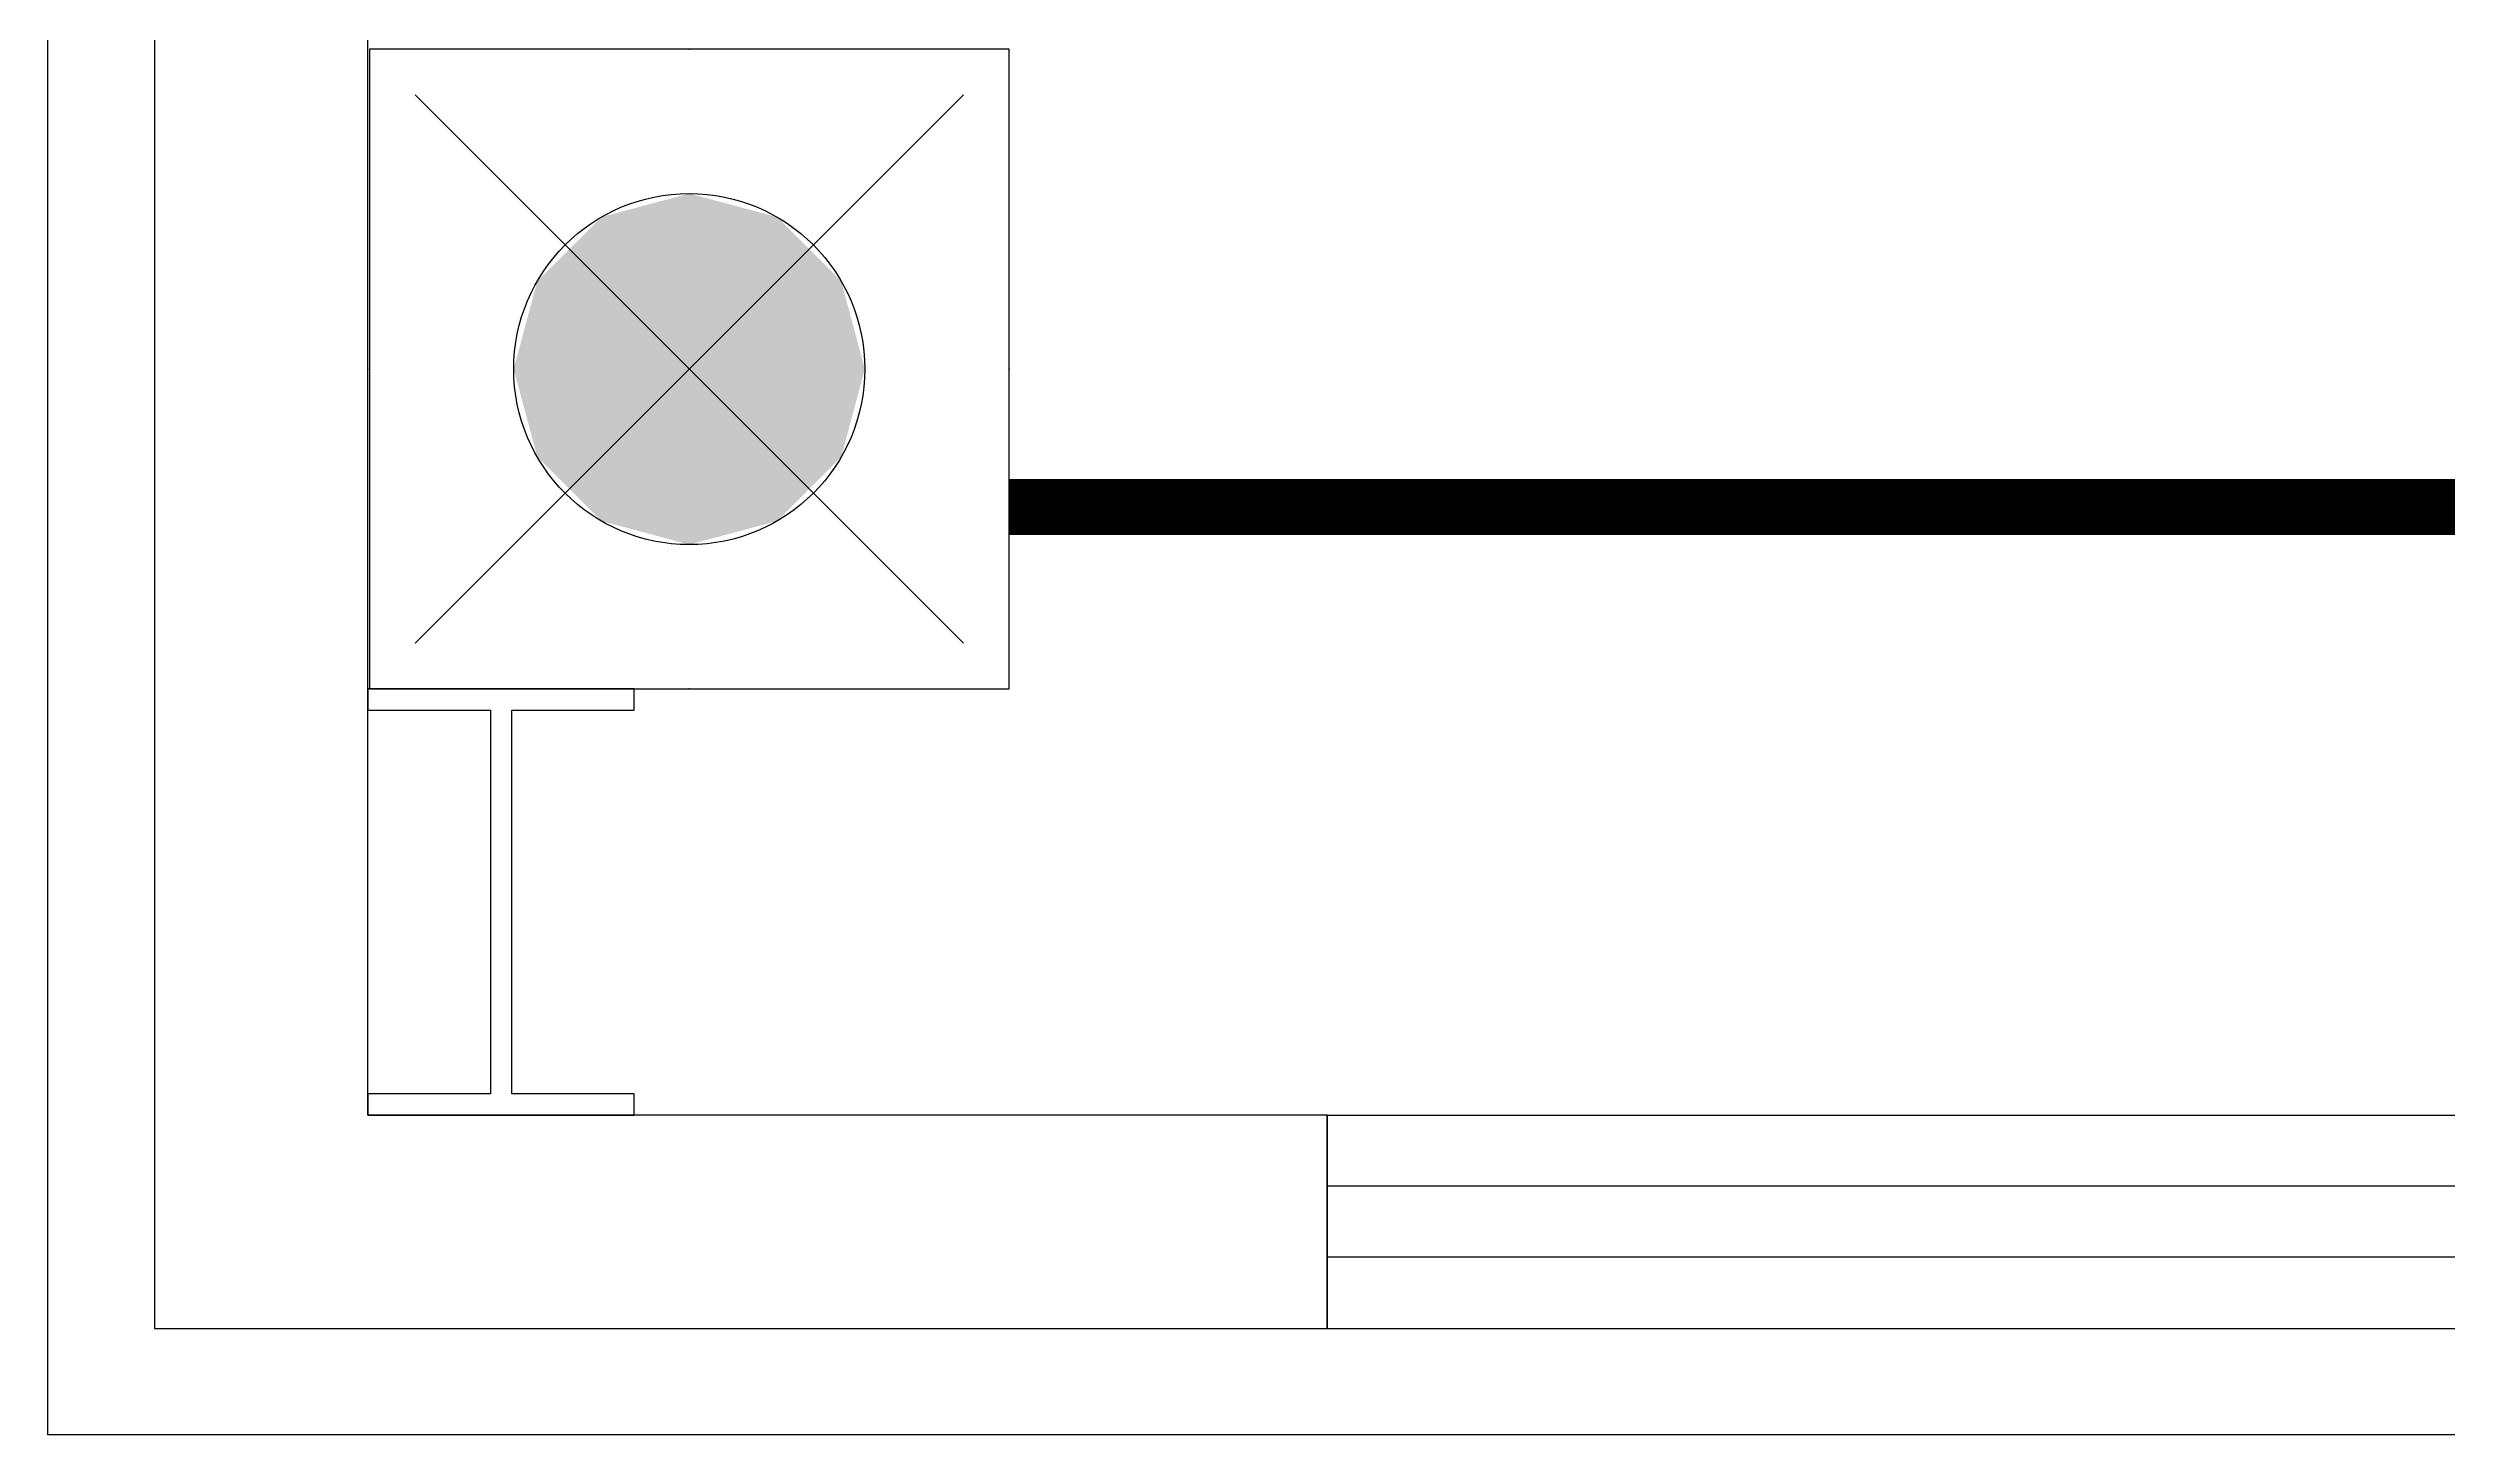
# Model space of a CAD drawing. Extents: x 12152 to 491505, y 111028 to 412681.
# Drawn here: x 155597 to 157849, y 188294 to 189596 of the extents above; entities that cross this region are included whole.
import ezdxf

# ---------------------------------------------------------------- set-up
doc = ezdxf.new("R2010")
doc.units = 0
doc.header["$LTSCALE"] = 1000
doc.header["$MEASUREMENT"] = 0
doc.linetypes.add('DASH', pattern=[0.35, 0.25, -0.1])
for name, color, linetype in [('COLUMN', 9, 'Continuous'), ('EQUIP-照明', 3, 'Continuous'), ('WALL', 11, 'Continuous'), ('WINDOW', 4, 'Continuous'), ('WIRE-应急', 4, 'DASH'), ('图框(锁住)', 7, 'Continuous')]:
    doc.layers.add(name, color=color, linetype=linetype)
doc.styles.get("Standard").update_dxf_attribs({"font": 'gbenor.shx', "bigfont": 'gbcbig.shx'})

# ---------------------------------------------------------------- blocks, each defined once
blk = doc.blocks.new('$TCHSYS$WIN2D')
for p, q in [((-0.5, 0.5), (0.5, 0.5)), ((-0.5, 0.5), (-0.5, -0.5)), ((0.5, 0.16667), (-0.5, 0.16667)), ((0.5, -0.16667), (-0.5, -0.16667)), ((-0.5, -0.5), (0.5, -0.5))]:
    blk.add_line(p, q)
blk = doc.blocks.new('$equip$00001167')
for p, q in [((-0.4286, 0.4286), (0.4286, -0.4286)), ((-0.4286, -0.4286), (0.4286, 0.4286))]:
    blk.add_line(p, q)
blk.add_lwpolyline([(-0.5, 0.5), (-0.5, -0.5), (0.5, -0.5), (0.5, 0.5)], close=True)
blk.add_circle((0, 0), 0.2745)
for p in [(0, 0.5), (-0.5, 0), (0.5, 0), (0, -0.5)]:
    blk.add_point(p)
for points in [[(0, 0.2745), (0, 0.2745), (-0.1373, 0.2377), (0.1373, 0.2377)], [(-0.1373, 0.2377), (0.1373, 0.2377), (-0.2377, 0.1373), (0.2377, 0.1373)], [(-0.2377, 0.1373), (0.2377, 0.1373), (-0.2745, 0), (0.2745, 0)], [(-0.2377, -0.1373), (0.2377, -0.1373), (-0.2745, 0), (0.2745, 0)], [(-0.1373, -0.2377), (0.1373, -0.2377), (-0.2377, -0.1373), (0.2377, -0.1373)], [(0, -0.2745), (0, -0.2745), (-0.1373, -0.2377), (0.1373, -0.2377)]]:
    blk.add_solid(points)
at = {"flags": 9}
blk.add_attdef('A', (0, 0), '', height=0.00002, dxfattribs=at)

msp = doc.modelspace()

# ---------------------------------------------------------------- linework, layer by layer
at = {"layer": 'COLUMN', "color": 6}
msp.add_lwpolyline([(156147.1, 188974.2), (156147.1, 188994.2), (155897.1, 188994.2), (155897.1, 188974.2), (156012.1, 188974.2), (156012.1, 188614.2), (155897.1, 188614.2), (155897.1, 188594.2), (156147.1, 188594.2), (156147.1, 188614.2), (156032.1, 188614.2), (156032.1, 188974.2)], close=True, dxfattribs=at)
at = {"layer": 'WALL', "color": 0}
for p, q in [((155697.1, 189969.2), (155697.1, 188394.2)), ((155897.1, 188594.2), (155897.1, 189969.2)), ((156797.1, 188594.2), (155897.1, 188594.2)), ((156797.1, 188394.2), (156797.1, 188594.2)), ((155697.1, 188394.2), (156797.1, 188394.2))]:
    msp.add_line(p, q, dxfattribs=at)
at = {"layer": 'WIRE-应急', "linetype": 'DASH', "const_width": 52.5}
msp.add_lwpolyline([(162000.4, 189164.9), (156498.7, 189164.9)], dxfattribs=at)
at = {"layer": '图框(锁住)', "color": 0}
msp.add_lwpolyline([(164447.1, 188294.2), (155597.1, 188294.2), (155597.1, 214294.2), (164447.1, 214294.2)], dxfattribs=at)

# ---------------------------------------------------------------- block references
at = {"layer": 'EQUIP-照明'}
ref = msp.add_blockref('$equip$00001167', (156198.7, 189294.3), dxfattribs=dict(at, xscale=600, yscale=600, zscale=600, rotation=270))
ref.add_attrib('A', '自带电源事故照明灯', (156198.7, 189294.3), dxfattribs={"layer": '0', "height": 0.012, "flags": 8})
at = {"layer": 'WINDOW', "color": 0, "xscale": 5400, "yscale": 200, "zscale": 5400}
msp.add_blockref('$TCHSYS$WIN2D', (159497.1, 188494.2), dxfattribs=at)

doc.saveas('drawing.dxf')
